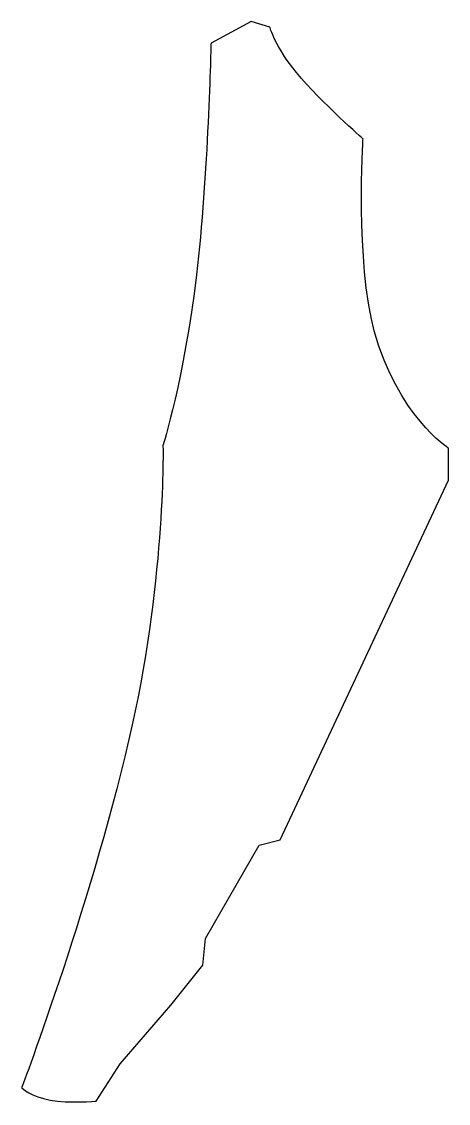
# Model space of a CAD drawing. Header units: centimetres. Extents: x -5.8 to 5.9, y -8.9 to 8.9.
# Drawn here: x 2.064 to 2.573, y 1.574 to 2.866 of the extents above; entities that cross this region are included whole.
import ezdxf

# ---------------------------------------------------------------- set-up
doc = ezdxf.new("R2010")
doc.units = ezdxf.units.CM
doc.header["$MEASUREMENT"] = 0
doc.layers.add('Camada 1', color=7, linetype='Continuous')

msp = doc.modelspace()

# ---------------------------------------------------------------- linework, layer by layer
at = {"layer": 'Camada 1', "color": 7}
msp.add_open_spline([(2.37294, 1.88886), (2.37294, 1.88886), (2.34757, 1.88248), (2.34757, 1.88248), (2.34757, 1.88248), (2.34757, 1.88248), (2.28391, 1.77117), (2.28391, 1.77117), (2.28391, 1.77117), (2.28391, 1.77117), (2.28071, 1.73931), (2.28071, 1.73931), (2.28071, 1.73931), (2.28071, 1.73931), (2.24248, 1.69161), (2.24248, 1.69161), (2.24248, 1.69161), (2.24248, 1.69161), (2.18202, 1.6216), (2.18202, 1.6216), (2.18202, 1.6216), (2.18202, 1.6216), (2.15344, 1.57696), (2.15344, 1.57696), (2.15344, 1.57696), (2.15344, 1.57696), (2.12005, 1.57437), (2.09857, 1.57815), (2.09857, 1.57815), (2.07552, 1.58238), (2.06436, 1.59289), (2.06436, 1.59289), (2.06436, 1.59289), (2.06436, 1.59289), (2.15204, 1.82559), (2.19623, 2.02604), (2.19623, 2.02604), (2.23618, 2.20815), (2.23298, 2.35968), (2.23298, 2.35968), (2.23298, 2.35968), (2.23298, 2.35968), (2.25809, 2.43884), (2.27293, 2.56354), (2.27293, 2.56354), (2.28671, 2.67866), (2.29029, 2.84008), (2.29029, 2.84008), (2.29029, 2.84008), (2.29029, 2.84008), (2.33805, 2.86559), (2.33805, 2.86559), (2.33805, 2.86559), (2.33805, 2.86559), (2.36033, 2.85913), (2.36033, 2.85913), (2.36033, 2.85913), (2.36033, 2.85913), (2.36732, 2.83492), (2.39232, 2.80468), (2.39232, 2.80468), (2.42256, 2.76851), (2.47164, 2.7256), (2.47164, 2.7256), (2.47164, 2.7256), (2.47164, 2.7256), (2.46286, 2.57722), (2.48498, 2.49668), (2.48498, 2.49668), (2.513, 2.39513), (2.57346, 2.35653), (2.57346, 2.35653), (2.57346, 2.35653), (2.57346, 2.35653), (2.57344, 2.31841), (2.57344, 2.31841), (2.57344, 2.31841), (2.57344, 2.31841), (2.37294, 1.88886), (2.37294, 1.88886), (2.37294, 1.88886), (2.37294, 1.88886), (2.37294, 1.88886), (2.37294, 1.88886)], degree=3, knots=[0, 0, 0, 0, 0.0454545, 0.0454545, 0.0454545, 0.0454545, 0.0909091, 0.0909091, 0.0909091, 0.0909091, 0.1363636, 0.1363636, 0.1363636, 0.1363636, 0.1818182, 0.1818182, 0.1818182, 0.1818182, 0.2272727, 0.2272727, 0.2272727, 0.2272727, 0.2727273, 0.2727273, 0.2727273, 0.2727273, 0.3181818, 0.3181818, 0.3181818, 0.3181818, 0.3636364, 0.3636364, 0.3636364, 0.3636364, 0.4090909, 0.4090909, 0.4090909, 0.4090909, 0.4545455, 0.4545455, 0.4545455, 0.4545455, 0.5, 0.5, 0.5, 0.5, 0.5454545, 0.5454545, 0.5454545, 0.5454545, 0.5909091, 0.5909091, 0.5909091, 0.5909091, 0.6363636, 0.6363636, 0.6363636, 0.6363636, 0.6818182, 0.6818182, 0.6818182, 0.6818182, 0.7272727, 0.7272727, 0.7272727, 0.7272727, 0.7727273, 0.7727273, 0.7727273, 0.7727273, 0.8181818, 0.8181818, 0.8181818, 0.8181818, 0.8636364, 0.8636364, 0.8636364, 0.8636364, 0.9090909, 0.9090909, 0.9090909, 0.9090909, 1, 1, 1, 1], dxfattribs=at)

doc.saveas('drawing.dxf')
